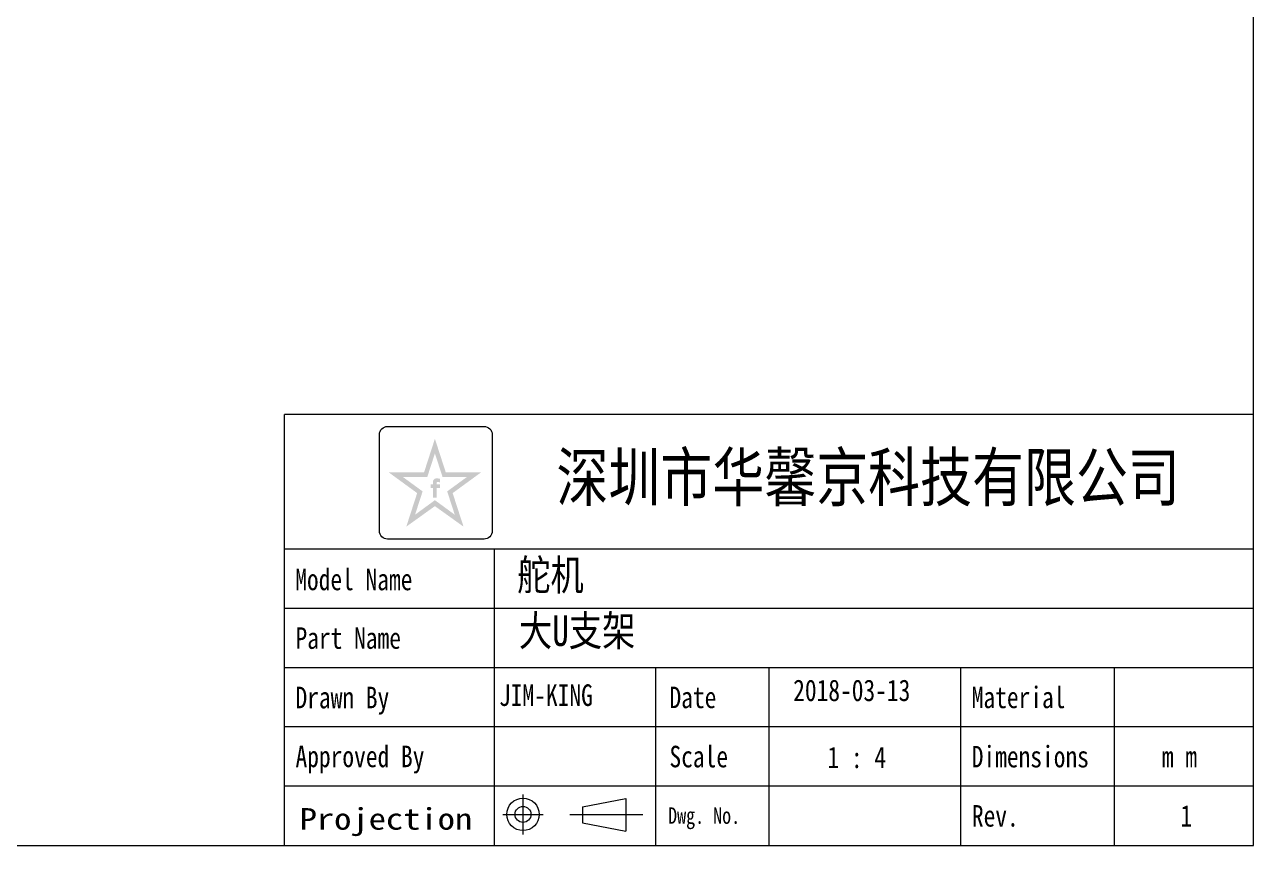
# Model space of a CAD drawing. Header units: inches. Extents: x -345 to -50, y 399 to 609.
# Drawn here: x -201.7 to -49.9, y 398.8 to 500.1 of the extents above; entities that cross this region are included whole.
import ezdxf
from ezdxf.enums import TextEntityAlignment as Align

# ---------------------------------------------------------------- set-up
doc = ezdxf.new("R2010")
doc.units = ezdxf.units.IN
doc.header["$LTSCALE"] = 1.21
doc.header["$MEASUREMENT"] = 0
doc.layers.get('0').update_dxf_attribs({"linetype": 'CONTINUOUS'})
for name, color, linetype in [('CK_LEVEL_1', 7, 'CONTINUOUS'), ('DIM', 211, 'CONTINUOUS'), ('TEXT', 200, 'CONTINUOUS')]:
    doc.layers.add(name, color=color, linetype=linetype)
doc.styles.get("Standard").update_dxf_attribs({"font": 'txt', "width": 0.8})

msp = doc.modelspace()

# ---------------------------------------------------------------- hatches: boundary and pattern name
at = {"lineweight": 5}
h = msp.add_hatch(color=50, dxfattribs=at)
edge = h.paths.add_edge_path(flags=0)
edge.add_line((-150.799, 442.919), (-150.402, 442.919))
edge.add_line((-150.402, 442.919), (-150.402, 443.347))
edge.add_line((-150.402, 443.347), (-150.795, 443.347))
edge.add_line((-150.795, 443.347), (-150.795, 443.556))
edge.add_spline(control_points=[(-150.795, 443.556), (-150.795, 443.58), (-150.796, 443.677), (-150.607, 443.647), (-150.488, 443.629), (-150.421, 443.612), (-150.393, 443.605)], knot_values=[0, 0, 0, 0, 1.4943482, 5.8188355, 8.4876202, 10.3632598, 10.3632598, 10.3632598, 10.3632598], degree=3, periodic=0)
edge.add_line((-150.393, 443.605), (-150.393, 444.043))
edge.add_spline(control_points=[(-150.393, 444.043), (-150.465, 444.06), (-150.638, 444.101), (-150.887, 444.122), (-151.117, 444.018), (-151.233, 443.873), (-151.252, 443.763), (-151.258, 443.732)], knot_values=[0, 0, 0, 0, 4.9341397, 11.9452686, 16.0265909, 21.3569295, 23.4510995, 23.4510995, 23.4510995, 23.4510995], degree=3, periodic=0)
edge.add_line((-151.258, 443.732), (-151.258, 443.347))
edge.add_line((-151.258, 443.347), (-151.545, 443.347))
edge.add_line((-151.545, 443.347), (-151.545, 442.919))
edge.add_line((-151.545, 442.919), (-151.255, 442.919))
edge.add_line((-151.255, 442.919), (-151.255, 441.726))
edge.add_line((-151.255, 441.726), (-150.799, 441.726))
edge.add_line((-150.799, 441.726), (-150.799, 442.919))
h.paths.add_polyline_path([(-145.328, 444.839), (-149.68, 444.839), (-151.024, 448.991), (-152.368, 444.839), (-156.72, 444.839), (-153.216, 442.284), (-154.56, 438.143), (-151.024, 440.675), (-147.488, 438.143), (-148.832, 442.284)])
h.paths.add_polyline_path([(-149.506, 442.496), (-148.571, 439.615), (-151.024, 441.41), (-153.477, 439.615), (-152.542, 442.496), (-155.002, 444.291), (-151.962, 444.291), (-151.024, 447.186), (-150.086, 444.291), (-147.045, 444.291)], flags=16)

# ---------------------------------------------------------------- linework, layer by layer
at = {"layer": 'CK_LEVEL_1', "color": 3, "linetype": 'Continuous', "lineweight": 5}
for p, q in [((-49.898, 451.98), (-169.592, 451.98)), ((-169.592, 398.782), (-169.592, 451.98)), ((-49.898, 435.356), (-169.592, 435.356)), ((-143.659, 398.782), (-143.659, 435.356)), ((-49.898, 428.041), (-169.592, 428.041)), ((-49.898, 420.726), (-169.592, 420.726)), ((-123.71, 398.782), (-123.71, 420.726)), ((-109.745, 398.782), (-109.745, 420.726)), ((-86.029, 398.782), (-86.029, 420.726)), ((-67.048, 398.782), (-67.048, 420.726)), ((-49.898, 413.412), (-169.592, 413.412)), ((-49.898, 406.097), (-169.592, 406.097))]:
    msp.add_line(p, q, dxfattribs=at)
at = {"layer": 'DIM', "lineweight": 5}
msp.add_line((-125.335, 402.567), (-134.366, 402.567), dxfattribs=at)
msp.add_lwpolyline([(-156.881, 450.522), (-144.951, 450.522, -0.4142136), (-143.951, 449.522), (-143.951, 437.602, -0.4142136), (-144.951, 436.602), (-156.881, 436.602, -0.4142136), (-157.881, 437.602), (-157.881, 449.522, -0.4142136)], format="xyb", close=True, dxfattribs=at)
at = {"layer": 'TEXT', "color": 3, "linetype": 'Continuous', "lineweight": 5}
for p, q in [((-49.898, 459.278), (-49.898, 608.844)), ((-49.898, 398.782), (-49.898, 459.278)), ((-140.141, 405.089), (-140.141, 400.143)), ((-132.77, 403.552), (-127.445, 404.574)), ((-127.445, 404.574), (-127.445, 400.56)), ((-142.614, 402.616), (-137.668, 402.616)), ((-132.77, 403.552), (-132.77, 401.582)), ((-132.77, 401.582), (-127.445, 400.56)), ((-345.291, 398.782), (-49.898, 398.782))]:
    msp.add_line(p, q, dxfattribs=at)
for radius in [2.007, 0.985]:
    msp.add_circle((-140.141, 402.616), radius, dxfattribs=at)

# ---------------------------------------------------------------- texts
at = {"layer": 'CK_LEVEL_1', "color": 221, "linetype": 'Continuous', "lineweight": 5, "width": 0.8}
for s, height, p in [('Model Name', 2.6599, (-168.279, 430.294)), ('Part Name', 2.6599, (-168.245, 423.057)), ('2018-03-13', 2.6599, (-106.761, 416.601)), ('Drawn By', 2.6599, (-168.245, 415.714)), ('Date', 2.6599, (-122.044, 415.733)), ('Material', 2.6599, (-84.701, 415.734)), ('Approved By', 2.65987, (-168.245, 408.442)), ('Scale', 2.6599, (-122.044, 408.424)), ('1 : 4', 2.6599, (-102.523, 408.321)), ('Dimensions', 2.6599, (-84.701, 408.416)), ('m m', 2.6599, (-61.205, 408.416)), ('Dwg. No.', 2.0461, (-122.217, 401.448)), ('Rev.', 2.6599, (-84.683, 401.098)), ('1', 2.66, (-58.926, 401.098))]:
    msp.add_text(s, height=height, dxfattribs=at).set_placement(p)
at = {"layer": 'CK_LEVEL_1', "color": 221, "linetype": 'Continuous', "lineweight": 5, "width": 0.907112}
msp.add_text('Projection', height=2.6599, dxfattribs=at).set_placement((-167.732, 400.726), (-146.419, 400.726), align=Align.FIT)
at = {"layer": 'DIM', "lineweight": 5, "attachment_point": 1}
for s, insert, char_height, width in [('{\\fLiSu|b0|i0|c134|p49;深圳市华馨京科技有限公司}', (-136.005, 447.184), 5.8812, 1252.98966), ('{\\fSimSun|b0|i0|c134|p54;舵机}', (-140.861, 434.063), 3.77, 803.1985), ('{\\fSimSun|b0|i0|c134|p54;大}U{\\fSimSun|b0|i0|c134|p54;支架}', (-140.65, 427.176), 3.77, 803.1985), ('JIM-KING', (-143.108, 418.668), 2.6641, 72.82685)]:
    msp.add_mtext(s, dxfattribs=dict(at, insert=insert, char_height=char_height, width=width))

doc.saveas('drawing.dxf')
